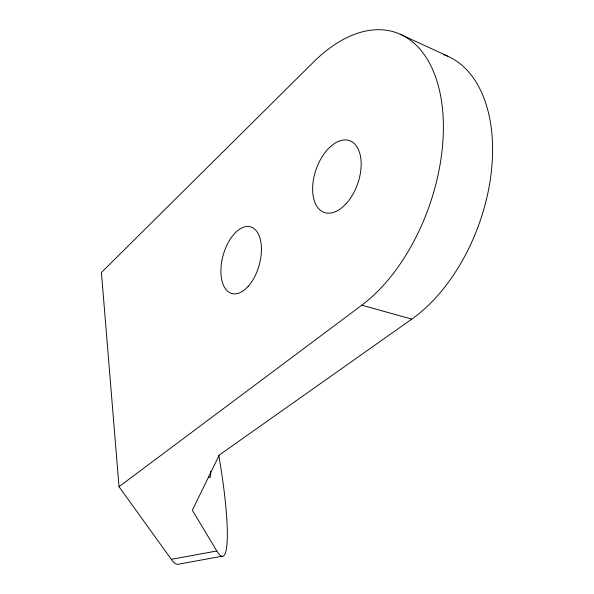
<?xml version="1.0" encoding="UTF-8"?>
<svg xmlns="http://www.w3.org/2000/svg" width="594" height="594" viewBox="0 0 594 594"><rect width="100%" height="100%" fill="white"/><g stroke="black" fill="none" stroke-linecap="round" stroke-linejoin="round"><path stroke-width="0.89" d="M119.015 486.701L361.805 305.197A152.948 88.758 -70.5 0 0 440.354 94.55A152.948 88.758 -70.5 0 0 313.647 61.947L101.425 272.498L119.015 486.701L171.302 559.318A104.863 17.961 79.9 0 0 177.94 564.3L222.297 556.184M443.532 54.514A148.314 90.912 -70 0 1 491.127 173.478A148.314 90.912 -70 0 1 411.776 319.112L219.26 455.063L192.345 510.231L216.81 550.987L171.302 559.318M361.805 305.197L411.776 319.112M400.326 34.289L447.772 56.222M208.464 476.945L208.591 477.145A26.173 3.527 79.7 0 0 210.699 471.339M218.8 455.531A105.056 14.197 79.7 0 1 216.81 550.987M248.151 286.397L245.04 289.434A34.63 18.681 -74.4 0 1 221.347 277.502A34.63 18.681 -74.4 0 1 236.561 231.571L239.672 229.15A34.63 18.681 -74.4 0 1 260.981 242.79A34.63 18.681 -74.4 0 1 248.151 286.397M346.102 203.72L342.419 207.284A38.053 21.985 -70.6 0 1 313.365 197.119A38.053 21.985 -70.6 0 1 330.413 146.659L334.11 143.748A38.053 21.985 -70.6 0 1 360.409 155.925A38.053 21.985 -70.6 0 1 346.102 203.72"/></g></svg>
